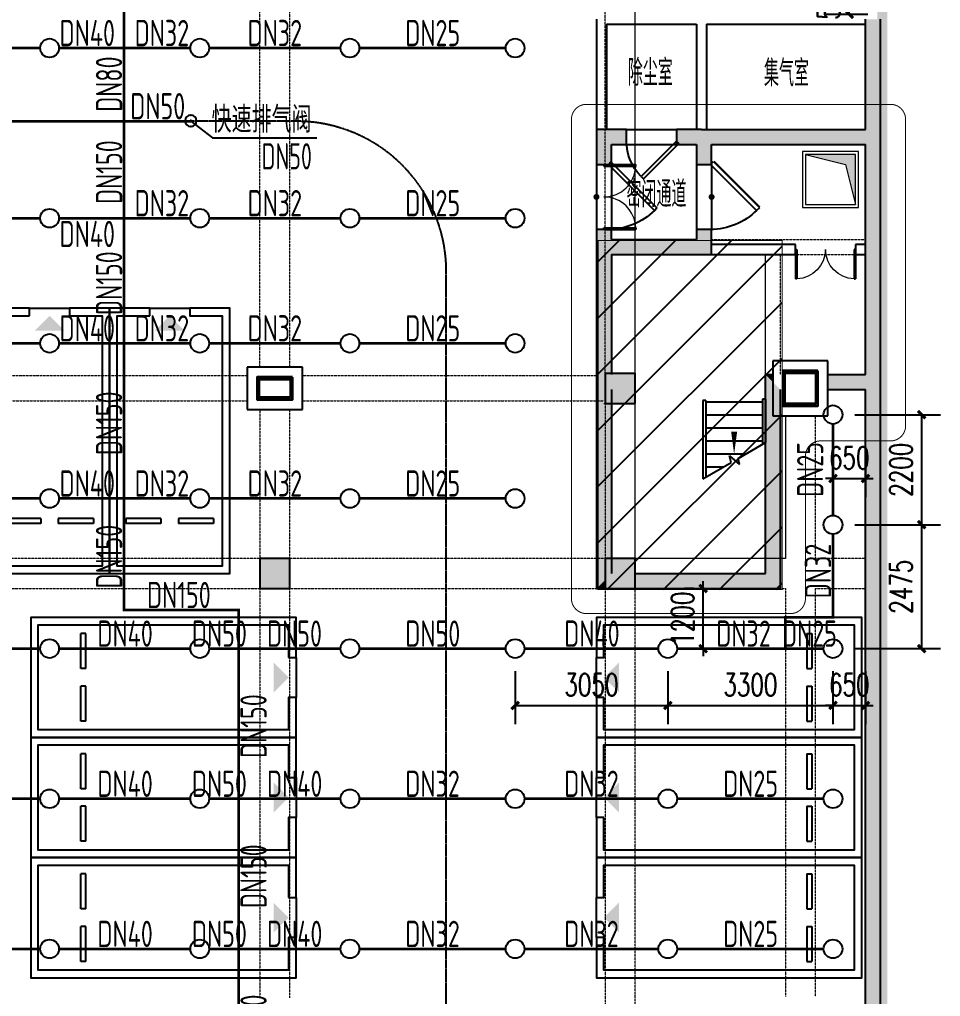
# Model space of a CAD drawing. Extents: x 6824721 to 16538177, y 2478193 to 6665639.
# Drawn here: x 8889114 to 8907511, y 2923001 to 2942521 of the extents above; entities that cross this region are included whole.
import ezdxf

# ---------------------------------------------------------------- set-up
doc = ezdxf.new("R2010")
doc.units = 0
doc.header["$LTSCALE"] = 10
for name, pattern in [('__DASH', [0.35, 0.25, -0.1]), ('CONTINOUS', [0]), ('DASH', [0.35, 0.25, -0.1])]:
    doc.linetypes.add(name, pattern=pattern)
for name, color, linetype in [('0-wo', 8, 'Continuous'), ('00-停车位', 67, 'Continuous'), ('DOOR_FIRE', 4, 'Continuous'), ('PUB_HATCH', 8, 'Continuous'), ('R_人防洗消集水坑', 32, 'Continuous'), ('S-梁-实线', 4, 'CONTINOUS'), ('S-梁-虚线', 4, 'DASH'), ('W-EQUIP_喷头', 7, 'Continuous'), ('W-PIPE-喷淋中', 6, 'Continuous'), ('W-TEXT_喷淋', 7, 'Continuous'), ('W-TWT_DIM', 3, 'Continuous'), ('W-TWT_LEAD', 3, 'Continuous'), ('W-VALVE_喷淋', 7, 'Continuous'), ('WALL', 9, 'Continuous')]:
    doc.layers.add(name, color=color, linetype=linetype)
doc.layers.add('钢梁', color=141, linetype='Continuous', lineweight=18)
doc.styles.add('8B2_02', font='tssdeng.shx', dxfattribs={"width": 0.7, "bigfont": 'TSSDCHN.shx'})
doc.styles.add('_TCH_DIM_T3', font='SIMPLEX', dxfattribs={"width": 0.705882, "bigfont": 'GBCBIG'})
doc.styles.add('_TWT_SERIAL', font='TSSDENG', dxfattribs={"width": 0.8, "height": 3.5, "bigfont": 'TSSDCHN'})
doc.dimstyles.new('_TWT_ARCH&&150', dxfattribs={"dimtxt": 446.25, "dimasz": 150, "dimexe": 375, "dimexo": 450, "dimgap": 189.375, "dimtad": 1, "dimdec": 0, "dimzin": 0, "dimdsep": 46, "dimtxsty": '_TCH_DIM_T3', "dimblk": 'ARCHTICK', "dimcen": 0.09, "dimclrt": 7, "dimazin": 2, "dimtfac": 1, "dimtdec": 0, "dimtix": 1, "dimtmove": 2, "dimatfit": 3, "dimfxl": 0, "dimtolj": 1, "dimtzin": 0, "dimarcsym": 0})

# ---------------------------------------------------------------- blocks, each defined once
blk = doc.blocks.new('车位2400x5300')
at = {"layer": '00-停车位', "color": 251}
for p, q in [((-875, -1000), (-175, -1000)), ((-875, -1100), (-875, -1000)), ((-875, -1100), (-175, -1100)), ((-175, -1100), (-175, -1000)), ((175, -1000), (875, -1000)), ((175, -1100), (175, -1000)), ((175, -1100), (875, -1100)), ((875, -1100), (875, -1000)), ((400, -5300), (-400, -5300))]:
    blk.add_line(p, q, dxfattribs=at)
blk.add_lwpolyline([(400, -5150), (400, -5300), (1200, -5300), (1200, 0), (-1200, 0), (-1200, -5300), (-400, -5300), (-400, -5150), (-1050, -5150), (-1050, -150), (1050, -150), (1050, -5150), (400, -5150)], dxfattribs=at)
blk.add_lwpolyline([(0, -5150, 0, 600, 0), (0, -4850, 600, 600, 0)], format="xyseb", dxfattribs=at)
blk = doc.blocks.new('洗消污水集水坑')
at = {"layer": 'R_人防洗消集水坑', "lineweight": 15}
h = blk.add_hatch(color=256, dxfattribs=at)
h.dxf.hatch_style = 1
h.paths.add_polyline_path([(161254, 16997), (162054, 17197), (161054, 17197), (161054, 16197)])
for points in [[(162114, 17257), (160994, 17257), (160994, 16137), (162114, 16137)], [(162054, 17197), (161054, 17197), (161054, 16197), (162054, 16197)]]:
    blk.add_lwpolyline(points, close=True, dxfattribs=at)
blk.add_lwpolyline([(161054, 16197), (161254, 16997), (162054, 17197)], dxfattribs=at)
blk = doc.blocks.new('洗消坑')
at = {"layer": 'R_人防洗消集水坑', "lineweight": 15, "rotation": 270}
blk.add_blockref('洗消污水集水坑', (157353, -135921), dxfattribs=at)
blk = doc.blocks.new('$DorLib2D$00000002')
for p, q in [((-0.5, 0), (-0.5, 0.4875)), ((-0.475, 0.4875), (-0.5, 0.4875)), ((-0.475, 0), (-0.475, 0.4875)), ((0.475, 0), (0.475, 0.4875)), ((0.475, 0.4875), (0.5, 0.4875)), ((0.5, 0), (0.5, 0.4875)), ((-0.5, 0), (-0.475, 0)), ((0.5, 0), (0.475, 0))]:
    blk.add_line(p, q)
at = {"lineweight": 13}
for centre, start, end in [((-0.4875, 0), 0, 88.53072), ((0.4875, 0), 91.46928, 180)]:
    blk.add_arc(centre, 0.4875, start, end, dxfattribs=at)
blk = doc.blocks.new('A$C31617C59')
at = {"layer": 'DOOR_FIRE', "xscale": -1300, "yscale": -1300, "zscale": 100, "rotation": 47.99999999999827}
blk.add_blockref('$DorLib2D$00000002', (-435, -483), dxfattribs=at)
blk = doc.blocks.new('_FZH')
blk.add_lwpolyline([(-0.5, -0.5), (0.5, -0.5), (0.5, 0.5), (-0.5, 0.5)], close=True)
at = {"layer": 'PUB_HATCH'}
blk.add_solid([(-0.5, -0.5), (0.5, -0.5), (-0.5, 0.5), (0.5, 0.5)], dxfattribs=at)
blk = doc.blocks.new('$DorLib2D$00000080')
for p, q in [((-0.207, 0.79), (-0.16, 0.838)), ((0.5, 0.083), (-0.207, 0.79)), ((0.547, 0.13), (-0.16, 0.838)), ((0.5, 0.083), (0.547, 0.13))]:
    blk.add_line(p, q)
blk.add_arc((0.5, 0.083), 1, 135, 180)
blk = doc.blocks.new('$DorLib2D$00000081')
for p, q in [((-0.207, 0.774), (-0.169, 0.811)), ((0.5, 0.067), (-0.207, 0.774)), ((0.538, 0.104), (-0.169, 0.811)), ((0.5, 0.067), (0.538, 0.104))]:
    blk.add_line(p, q)
blk.add_arc((0.5, 0.067), 1, 135, 180)
blk = doc.blocks.new('$DorLib2D$00000084')
for p, q in [((-0.207, 0.807), (-0.16, 0.854)), ((0.5, 0.1), (-0.207, 0.807)), ((0.5, 0.1), (0.547, 0.147))]:
    blk.add_line(p, q)
at = {"const_width": 0.0333}
blk.add_lwpolyline([(0.547, 0.147), (-0.16, 0.854)], dxfattribs=at)
blk.add_arc((0.5, 0.1), 1, 135, 180)
blk = doc.blocks.new('jkytk')
h = blk.add_hatch()
h.set_pattern_fill('ANSI31', color=252, scale=500)
h.set_pattern_definition([(45, (8493122.4, 3120586.9), (-561.266, 561.266), [])])
h.paths.add_polyline_path([(8598964, 2939777), (8595289, 2939777), (8595289, 2946752), (8598964, 2946752)])
at = {"color": 1, "const_width": 20}
blk.add_lwpolyline([(8598964, 2939777), (8595289, 2939777), (8595289, 2946752), (8598964, 2946752)], close=True, dxfattribs=at)
at = {"layer": 'WALL', "color": 1, "const_width": 200}
blk.add_lwpolyline([(8519064, 2958073), (8600964, 2958077), (8600964, 2890959), (8590564, 2883869, -0.196817), (8587964, 2882721), (8583164, 2882721), (8583164, 2889377), (8575664, 2889377), (8575664, 2890077), (8570864, 2890077), (8570864, 2892502), (8561864, 2892502), (8561864, 2894777), (8566139, 2894777), (8566139, 2912952), (8537789, 2912952), (8537789, 2943777), (8519064, 2943773), (8519063, 2958073)], format="xyb", dxfattribs=at)
blk = doc.blocks.new('LIANGMOBAN')
at = {"layer": 'S-梁-实线', "lineweight": 18}
for p, q in [((2031941, 221478), (2031941, 229878)), ((2033466, 223853), (2034541, 223853)), ((2034541, 221453), (2034541, 223853)), ((2031941, 217778), (2031941, 220878)), ((2034941, 220628), (2034941, 217778)), ((2034941, 217778), (2031941, 217778))]:
    blk.add_line(p, q, dxfattribs=at)
at = {"layer": 'S-梁-虚线', "color": 8, "lineweight": 18}
for p, q in [((2024441, 221603), (2024441, 229878)), ((2025041, 221603), (2025041, 229878)), ((2031341, 221478), (2031341, 229878)), ((2031766, 226353), (2032766, 226353)), ((2031766, 226053), (2032766, 226053)), ((2031166, 225553), (2031166, 224353)), ((2031466, 224353), (2031466, 225553)), ((2033166, 225553), (2033166, 224353)), ((2033466, 224353), (2033466, 225553)), ((2033466, 224153), (2036541, 224153)), ((2034841, 223853), (2036541, 223853)), ((2034841, 221453), (2034841, 223853)), ((2024191, 221428), (2016166, 221428)), ((2031166, 221428), (2025291, 221428)), ((2016166, 220928), (2024191, 220928)), ((2025291, 220928), (2031316, 220928)), ((2031316, 220878), (2031341, 220878)), ((2031341, 220878), (2031341, 217778)), ((2024441, 220753), (2024441, 217778)), ((2025041, 217778), (2025041, 220753)), ((2035541, 217778), (2035541, 220628)), ((2024441, 217778), (2016041, 217778)), ((2031341, 217778), (2025041, 217778)), ((2036541, 217778), (2035541, 217778)), ((2016041, 217178), (2024441, 217178)), ((2024441, 217178), (2024441, 209003)), ((2025041, 217178), (2031341, 217178)), ((2025041, 209003), (2025041, 217178)), ((2031341, 217178), (2031341, 208778)), ((2031941, 208778), (2031941, 217178)), ((2031941, 217178), (2034941, 217178)), ((2034941, 217178), (2034941, 209028)), ((2035541, 217178), (2036541, 217178)), ((2035541, 209028), (2035541, 217178))]:
    blk.add_line(p, q, dxfattribs=at)
blk = doc.blocks.new('_ArchTick')
at = {"color": 0, "linetype": 'ByBlock', "const_width": 0.4}
blk.add_lwpolyline([(-0.5, -0.5), (0.5, 0.5)], dxfattribs=at)
blk = doc.blocks.new('*D729')
at = {"layer": 'Defpoints', "color": 0, "transparency": 16777216}
for p in [(8904739, 2943201), (8905688, 2943201), (8904739, 2942626)]:
    blk.add_point(p, dxfattribs=at)
at = {"layer": 'W-TWT_DIM', "color": 0, "lineweight": -2, "transparency": 16777216}
for p, q in [((8905189, 2943201), (8906063, 2943201)), ((8905688, 2942626), (8905688, 2943201)), ((8905189, 2942626), (8906063, 2942626))]:
    blk.add_line(p, q, dxfattribs=at)
at = {"layer": 'W-TWT_DIM', "color": 0, "lineweight": -2, "transparency": 16777216, "xscale": 150, "yscale": 150, "zscale": 150}
for p, rotation in [((8905688, 2943201), 90), ((8905688, 2942626), 270)]:
    blk.add_blockref('_ArchTick', p, dxfattribs=dict(at, rotation=rotation))
at = {"layer": 'W-TWT_DIM', "color": 7, "transparency": 16777216, "insert": (8905275, 2942921), "char_height": 446.2, "attachment_point": 5, "rotation": 90, "style": '_TCH_DIM_T3'}
blk.add_mtext('\\A1;575', dxfattribs=at)
blk = doc.blocks.new('*D1203')
at = {"layer": 'Defpoints', "color": 0, "transparency": 16777216}
for p in [(8905352, 2934626), (8907136, 2934626), (8905352, 2932426)]:
    blk.add_point(p, dxfattribs=at)
at = {"layer": 'W-TWT_DIM', "color": 0, "lineweight": -2, "transparency": 16777216}
for p, q in [((8905802, 2934626), (8907511, 2934626)), ((8907136, 2932426), (8907136, 2934626)), ((8905802, 2932426), (8907511, 2932426))]:
    blk.add_line(p, q, dxfattribs=at)
at = {"layer": 'W-TWT_DIM', "color": 0, "lineweight": -2, "transparency": 16777216, "xscale": 150, "yscale": 150, "zscale": 150}
for p, rotation in [((8907136, 2934626), 90), ((8907136, 2932426), 270)]:
    blk.add_blockref('_ArchTick', p, dxfattribs=dict(at, rotation=rotation))
at = {"layer": 'W-TWT_DIM', "color": 7, "transparency": 16777216, "insert": (8906723, 2933526), "char_height": 446.2, "attachment_point": 5, "rotation": 90, "style": '_TCH_DIM_T3'}
blk.add_mtext('\\A1;2200', dxfattribs=at)
blk = doc.blocks.new('*D1204')
at = {"layer": 'Defpoints', "color": 0, "transparency": 16777216}
for p in [(8905352, 2932426), (8907136, 2932426), (8905352, 2929951)]:
    blk.add_point(p, dxfattribs=at)
at = {"layer": 'W-TWT_DIM', "color": 0, "lineweight": -2, "transparency": 16777216}
for p, q in [((8905802, 2932426), (8907511, 2932426)), ((8907136, 2929951), (8907136, 2932426)), ((8905802, 2929951), (8907511, 2929951))]:
    blk.add_line(p, q, dxfattribs=at)
at = {"layer": 'W-TWT_DIM', "color": 0, "lineweight": -2, "transparency": 16777216, "xscale": 150, "yscale": 150, "zscale": 150}
for p, rotation in [((8907136, 2932426), 90), ((8907136, 2929951), 270)]:
    blk.add_blockref('_ArchTick', p, dxfattribs=dict(at, rotation=rotation))
at = {"layer": 'W-TWT_DIM', "color": 7, "transparency": 16777216, "insert": (8906723, 2931189), "char_height": 446.2, "attachment_point": 5, "rotation": 90, "style": '_TCH_DIM_T3'}
blk.add_mtext('\\A1;2475', dxfattribs=at)
blk = doc.blocks.new('*D1576')
at = {"layer": 'Defpoints', "color": 0, "transparency": 16777216}
for p in [(8902771, 2931151), (8903036, 2931151), (8903036, 2929951)]:
    blk.add_point(p, dxfattribs=at)
at = {"layer": 'W-TWT_DIM', "color": 0, "lineweight": -2, "transparency": 16777216}
for p, q in [((8902771, 2931151), (8902771, 2931301)), ((8902586, 2931151), (8902396, 2931151)), ((8902771, 2929951), (8902771, 2931151)), ((8902586, 2929951), (8902396, 2929951)), ((8902771, 2929951), (8902771, 2929801))]:
    blk.add_line(p, q, dxfattribs=at)
at = {"layer": 'W-TWT_DIM', "color": 0, "lineweight": -2, "transparency": 16777216, "xscale": 150, "yscale": 150, "zscale": 150}
for p, rotation in [((8902771, 2931151), 270), ((8902771, 2929951), 90)]:
    blk.add_blockref('_ArchTick', p, dxfattribs=dict(at, rotation=rotation))
at = {"layer": 'W-TWT_DIM', "color": 7, "transparency": 16777216, "insert": (8902358, 2930551), "char_height": 446.2, "attachment_point": 5, "rotation": 90, "style": '_TCH_DIM_T3'}
blk.add_mtext('\\A1;1200', dxfattribs=at)
blk = doc.blocks.new('*D1577')
at = {"layer": 'Defpoints', "color": 0, "transparency": 16777216}
for p in [(8905364, 2934093), (8906014, 2934093), (8906014, 2933351)]:
    blk.add_point(p, dxfattribs=at)
at = {"layer": 'W-TWT_DIM', "color": 0, "lineweight": -2, "transparency": 16777216}
for p, q in [((8905364, 2933643), (8905364, 2932976)), ((8906014, 2933643), (8906014, 2932976)), ((8905364, 2933351), (8905214, 2933351)), ((8905364, 2933351), (8906014, 2933351)), ((8906014, 2933351), (8906164, 2933351))]:
    blk.add_line(p, q, dxfattribs=at)
at = {"layer": 'W-TWT_DIM', "color": 0, "lineweight": -2, "transparency": 16777216, "xscale": 150, "yscale": 150, "zscale": 150}
blk.add_blockref('_ArchTick', (8905364, 2933351), dxfattribs=at)
at = {"layer": 'W-TWT_DIM', "color": 0, "lineweight": -2, "transparency": 16777216, "xscale": 150, "yscale": 150, "zscale": 150, "rotation": 180}
blk.add_blockref('_ArchTick', (8906014, 2933351), dxfattribs=at)
at = {"layer": 'W-TWT_DIM', "color": 7, "transparency": 16777216, "insert": (8905689, 2933763), "char_height": 446.2, "attachment_point": 5, "style": '_TCH_DIM_T3'}
blk.add_mtext('\\A1;650', dxfattribs=at)
blk = doc.blocks.new('*D1578')
at = {"layer": 'Defpoints', "color": 0, "transparency": 16777216}
for p in [(8899014, 2929951), (8902064, 2929951), (8902064, 2928816)]:
    blk.add_point(p, dxfattribs=at)
at = {"layer": 'W-TWT_DIM', "color": 0, "lineweight": -2, "transparency": 16777216}
for p, q in [((8899014, 2929501), (8899014, 2928441)), ((8902064, 2929501), (8902064, 2928441)), ((8899014, 2928816), (8902064, 2928816))]:
    blk.add_line(p, q, dxfattribs=at)
at = {"layer": 'W-TWT_DIM', "color": 0, "lineweight": -2, "transparency": 16777216, "xscale": 150, "yscale": 150, "zscale": 150, "rotation": 180}
blk.add_blockref('_ArchTick', (8899014, 2928816), dxfattribs=at)
at = {"layer": 'W-TWT_DIM', "color": 0, "lineweight": -2, "transparency": 16777216, "xscale": 150, "yscale": 150, "zscale": 150}
blk.add_blockref('_ArchTick', (8902064, 2928816), dxfattribs=at)
at = {"layer": 'W-TWT_DIM', "color": 7, "transparency": 16777216, "insert": (8900539, 2929229), "char_height": 446.2, "attachment_point": 5, "style": '_TCH_DIM_T3'}
blk.add_mtext('\\A1;3050', dxfattribs=at)
blk = doc.blocks.new('*D1579')
at = {"layer": 'Defpoints', "color": 0, "transparency": 16777216}
for p in [(8902064, 2929951), (8905364, 2929951), (8905364, 2928816)]:
    blk.add_point(p, dxfattribs=at)
at = {"layer": 'W-TWT_DIM', "color": 0, "lineweight": -2, "transparency": 16777216}
for p, q in [((8902064, 2929501), (8902064, 2928441)), ((8905364, 2929501), (8905364, 2928441)), ((8902064, 2928816), (8905364, 2928816))]:
    blk.add_line(p, q, dxfattribs=at)
at = {"layer": 'W-TWT_DIM', "color": 0, "lineweight": -2, "transparency": 16777216, "xscale": 150, "yscale": 150, "zscale": 150, "rotation": 180}
blk.add_blockref('_ArchTick', (8902064, 2928816), dxfattribs=at)
at = {"layer": 'W-TWT_DIM', "color": 0, "lineweight": -2, "transparency": 16777216, "xscale": 150, "yscale": 150, "zscale": 150}
blk.add_blockref('_ArchTick', (8905364, 2928816), dxfattribs=at)
at = {"layer": 'W-TWT_DIM', "color": 7, "transparency": 16777216, "insert": (8903714, 2929229), "char_height": 446.2, "attachment_point": 5, "style": '_TCH_DIM_T3'}
blk.add_mtext('\\A1;3300', dxfattribs=at)
blk = doc.blocks.new('*D1580')
at = {"layer": 'Defpoints', "color": 0, "transparency": 16777216}
for p in [(8905364, 2929951), (8906014, 2929951), (8906014, 2928816)]:
    blk.add_point(p, dxfattribs=at)
at = {"layer": 'W-TWT_DIM', "color": 0, "lineweight": -2, "transparency": 16777216}
for p, q in [((8905364, 2929501), (8905364, 2928441)), ((8906014, 2929501), (8906014, 2928441)), ((8905364, 2928816), (8905214, 2928816)), ((8905364, 2928816), (8906014, 2928816)), ((8906014, 2928816), (8906164, 2928816))]:
    blk.add_line(p, q, dxfattribs=at)
at = {"layer": 'W-TWT_DIM', "color": 0, "lineweight": -2, "transparency": 16777216, "xscale": 150, "yscale": 150, "zscale": 150}
blk.add_blockref('_ArchTick', (8905364, 2928816), dxfattribs=at)
at = {"layer": 'W-TWT_DIM', "color": 0, "lineweight": -2, "transparency": 16777216, "xscale": 150, "yscale": 150, "zscale": 150, "rotation": 180}
blk.add_blockref('_ArchTick', (8906014, 2928816), dxfattribs=at)
at = {"layer": 'W-TWT_DIM', "color": 7, "transparency": 16777216, "insert": (8905689, 2929229), "char_height": 446.2, "attachment_point": 5, "style": '_TCH_DIM_T3'}
blk.add_mtext('\\A1;650', dxfattribs=at)
blk = doc.blocks.new('$TwtSys$00000125')
blk.add_circle((0, 0, 0), 1)
blk = doc.blocks.new('*X173')
at = {"color": 0}
for p, q in [((67765, 41337), (67838, 41410)), ((67846, 41260), (67765, 41341)), ((67766, 41321), (67854, 41409)), ((67828, 41261), (67766, 41323)), ((67861, 41263), (67768, 41356)), ((67769, 41358), (67817, 41406)), ((67770, 41307), (67868, 41405)), ((67874, 41268), (67773, 41369)), ((67776, 41295), (67880, 41399)), ((67799, 41272), (67777, 41294)), ((67885, 41275), (67780, 41380)), ((67784, 41285), (67890, 41391)), ((67894, 41283), (67788, 41389)), ((67793, 41277), (67898, 41382)), ((67902, 41293), (67798, 41397)), ((67804, 41269), (67906, 41371)), ((67908, 41304), (67809, 41403)), ((67816, 41264), (67911, 41359)), ((67913, 41318), (67822, 41408)), ((67830, 41261), (67914, 41345)), ((67915, 41333), (67838, 41410)), ((67848, 41260), (67914, 41327)), ((67913, 41353), (67858, 41408)), ((67872, 41267), (67908, 41303))]:
    blk.add_line(p, q, dxfattribs=at)
blk = doc.blocks.new('$VALVE$00000374')
at = {"elevation": 0}
blk.add_lwpolyline([(-63, 0, 1), (63, 0, 1), (-63, 0, 1.063538)], format="xyb", dxfattribs=at)
at = {"color": 7}
for radius in [6.64, 4.98]:
    blk.add_circle((0, 0, 0), radius, dxfattribs=at)
for p in [(-63, 0, 0), (63, 0, 0)]:
    blk.add_point(p)
at = {"color": 7, "xscale": 0.0637181236379547, "yscale": 0.0637181236379547, "zscale": 0.0637181236379547}
blk.add_blockref('*X173', (-4323, -2634, 0), dxfattribs=at)

msp = doc.modelspace()

# ---------------------------------------------------------------- hatches: boundary and pattern name
at = {"layer": '0-wo'}
for points in [[(8906114.1, 2940126.5), (8906314.1, 2940026.5), (8906314.1, 2942526.5), (8906014.1, 2942526.5), (8906014.1, 2940326.5)], [(8900939.1, 2940026.5), (8901239.1, 2940026.5), (8901239.1, 2940326.5), (8900639.1, 2940326.5)], [(8900639.1, 2940326.5), (8900639.1, 2939626.5), (8900939.1, 2939626.5), (8900939.1, 2940026.5)], [(8902739.1, 2940326.5), (8902239.1, 2940326.5), (8902239.1, 2940026.5), (8902639.1, 2940026.5), (8902772.4, 2940126.5)], [(8902772.4, 2940126.5), (8902939.1, 2940026.5), (8906014.1, 2940026.5), (8906114.1, 2940126.5), (8906014.1, 2940326.5), (8902739.1, 2940326.5)], [(8902639.1, 2940026.5), (8902639.1, 2939626.5), (8902939.1, 2939626.5), (8902939.1, 2940026.5), (8902772.4, 2940126.5)], [(8906014.1, 2937926.5), (8906314.1, 2937926.5), (8906314.1, 2940026.5), (8906114.1, 2940126.5), (8906014.1, 2940026.5)], [(8900939.1, 2938126.5), (8900939.1, 2938326.5), (8900639.1, 2938326.5), (8900639.1, 2937926.5), (8900839.1, 2937959.8)], [(8902939.1, 2937826.5), (8902939.1, 2938326.5), (8902639.1, 2938326.5), (8902639.1, 2938126.5)], [(8900839.1, 2937959.8), (8900939.1, 2937826.5), (8902939.1, 2937826.5), (8902639.1, 2938126.5), (8900939.1, 2938126.5)], [(8900839.1, 2937959.8), (8900639.1, 2937926.5), (8900639.1, 2935326.5), (8900839.1, 2935293.1), (8900939.1, 2935426.5), (8900939.1, 2937826.5)], [(8906114.1, 2935293.1), (8906314.1, 2935326.5), (8906314.1, 2937926.5), (8906014.1, 2937926.5), (8906014.1, 2935426.5)], [(8904014.1, 2931451.5), (8904314.1, 2931151.5), (8904314.1, 2935126.5), (8904014.1, 2935426.5)], [(8904164.1, 2935276.5), (8904164.1, 2935426.5), (8904014.1, 2935426.5)], [(8905264.1, 2935426.5), (8905264.1, 2935126.5), (8906014.1, 2935126.5), (8906114.1, 2935293.1), (8906014.1, 2935426.5)], [(8900839.1, 2935293.1), (8900639.1, 2935326.5), (8900639.1, 2931151.5), (8900939.1, 2931451.5), (8900939.1, 2935126.5)], [(8906014.1, 2897651.5), (8906314.1, 2897651.5), (8906314.1, 2935326.5), (8906114.1, 2935293.1), (8906014.1, 2935126.5)], [(8900814.1, 2931151.5), (8900814.1, 2931326.5), (8900639.1, 2931151.5)], [(8901414.1, 2931451.5), (8901414.1, 2931151.5), (8904314.1, 2931151.5), (8904014.1, 2931451.5)]]:
    msp.add_hatch(color=8, dxfattribs=at).paths.add_polyline_path(points)
at = {"layer": 'W-PIPE-喷淋中'}
for points in [[(8891202.1, 2930723), (8891175.8, 2930723), (8891175.8, 2930696.8)], [(8891202.1, 2930723), (8891202.1, 2930696.8), (8891175.8, 2930696.8)], [(8893489.1, 2930723), (8893515.3, 2930723), (8893515.3, 2930749.3)], [(8893489.1, 2930723), (8893489.1, 2930749.3), (8893515.3, 2930749.3)], [(8904414.1, 2930576.5), (8904387.8, 2930576.5), (8904387.8, 2930602.7)], [(8904414.1, 2930576.5), (8904414.1, 2930602.7), (8904387.8, 2930602.7)], [(8905364.1, 2930576.5), (8905390.3, 2930576.5), (8905390.3, 2930550.2)], [(8905364.1, 2930576.5), (8905364.1, 2930550.2), (8905390.3, 2930550.2)]]:
    msp.add_hatch(color=256, dxfattribs=at).paths.add_polyline_path(points)

# ---------------------------------------------------------------- linework, layer by layer
at = {"layer": '0-wo', "color": 8}
for p, q in [((8900639.1, 2942526.5), (8900639.1, 2940326.5)), ((8900839.1, 2942426.5), (8900839.1, 2940326.5)), ((8900839.1, 2942426.5), (8902639.1, 2942426.5)), ((8902639.1, 2942426.5), (8902639.1, 2940326.5)), ((8902839.1, 2942426.5), (8906014.1, 2942426.5)), ((8902839.1, 2942426.5), (8902839.1, 2940326.5)), ((8906014.1, 2940326.5), (8906014.1, 2942526.5)), ((8906314.1, 2940026.5), (8906314.1, 2942526.5)), ((8901239.1, 2940326.5), (8900639.1, 2940326.5)), ((8900639.1, 2940326.5), (8900639.1, 2939626.5)), ((8901239.1, 2940026.5), (8901239.1, 2940326.5)), ((8901239.1, 2940326.5), (8902239.1, 2940326.5)), ((8902739.1, 2940326.5), (8902239.1, 2940326.5)), ((8902239.1, 2940326.5), (8902239.1, 2940026.5)), ((8902739.1, 2940326.5), (8906014.1, 2940326.5)), ((8900939.1, 2940026.5), (8901239.1, 2940026.5)), ((8900939.1, 2939626.5), (8900939.1, 2940026.5)), ((8901239.1, 2940026.5), (8902239.1, 2940026.5)), ((8902239.1, 2940026.5), (8902639.1, 2940026.5)), ((8902639.1, 2940026.5), (8902639.1, 2939626.5)), ((8902939.1, 2939626.5), (8902939.1, 2940026.5)), ((8902939.1, 2940026.5), (8906014.1, 2940026.5)), ((8906014.1, 2937926.5), (8906014.1, 2940026.5)), ((8906314.1, 2937926.5), (8906314.1, 2940026.5)), ((8900639.1, 2939626.5), (8900939.1, 2939626.5)), ((8900639.1, 2939626.5), (8900639.1, 2938326.5)), ((8900939.1, 2939626.5), (8900939.1, 2938326.5)), ((8902639.1, 2939626.5), (8902939.1, 2939626.5)), ((8902639.1, 2939626.5), (8902639.1, 2938326.5)), ((8902939.1, 2939626.5), (8902939.1, 2938326.5)), ((8900939.1, 2938326.5), (8900639.1, 2938326.5)), ((8900639.1, 2938326.5), (8900639.1, 2937926.5)), ((8900939.1, 2938126.5), (8900939.1, 2938326.5)), ((8902939.1, 2938326.5), (8902639.1, 2938326.5)), ((8902639.1, 2938326.5), (8902639.1, 2938126.5)), ((8902939.1, 2937826.5), (8902939.1, 2938326.5)), ((8900939.1, 2938126.5), (8902639.1, 2938126.5)), ((8900639.1, 2937926.5), (8900639.1, 2935326.5)), ((8904614.1, 2938026.5), (8902939.1, 2938026.5)), ((8904614.1, 2937826.5), (8904614.1, 2938026.5)), ((8906014.1, 2938026.5), (8905814.1, 2938026.5)), ((8905814.1, 2938026.5), (8905814.1, 2937826.5)), ((8906014.1, 2935426.5), (8906014.1, 2937926.5)), ((8906314.1, 2935326.5), (8906314.1, 2937926.5)), ((8900939.1, 2937826.5), (8902939.1, 2937826.5)), ((8900939.1, 2937826.5), (8900939.1, 2935426.5)), ((8902939.1, 2937826.5), (8904614.1, 2937826.5)), ((8905814.1, 2937826.5), (8906014.1, 2937826.5)), ((8894764.1, 2935576.5), (8893664.1, 2935576.5)), ((8893664.1, 2935576.5), (8893664.1, 2934726.5)), ((8894764.1, 2934726.5), (8894764.1, 2935576.5)), ((8905264.1, 2935701.5), (8904164.1, 2935701.5)), ((8904164.1, 2935701.5), (8904164.1, 2934601.5)), ((8905264.1, 2935701.5), (8904164.1, 2935701.5)), ((8904164.1, 2935701.5), (8904164.1, 2934601.5)), ((8905264.1, 2934601.5), (8905264.1, 2935701.5)), ((8905264.1, 2934601.5), (8905264.1, 2935701.5)), ((8904014.1, 2931451.5), (8904014.1, 2935426.5)), ((8904014.1, 2935426.5), (8904164.1, 2935426.5)), ((8905264.1, 2935426.5), (8906014.1, 2935426.5)), ((8900639.1, 2935326.5), (8900639.1, 2931151.5)), ((8906314.1, 2897651.5), (8906314.1, 2935326.5)), ((8900939.1, 2935126.5), (8900939.1, 2931451.5)), ((8904314.1, 2931151.5), (8904314.1, 2935126.5)), ((8905264.1, 2935126.5), (8906014.1, 2935126.5)), ((8906014.1, 2897651.5), (8906014.1, 2935126.5)), ((8902764.1, 2934906.5), (8902764.1, 2933345.6)), ((8902824.1, 2934906.5), (8902764.1, 2934906.5)), ((8902764.1, 2934876.5), (8902764.1, 2933345.6)), ((8902824.1, 2934906.5), (8902824.1, 2933380.3)), ((8903954.1, 2934876.5), (8902824.1, 2934876.5)), ((8903954.1, 2934936.5), (8903954.1, 2934032.7)), ((8904014.1, 2934936.5), (8903954.1, 2934936.5)), ((8904014.1, 2934936.5), (8904014.1, 2934067.3)), ((8904014.1, 2934876.5), (8904014.1, 2934067.3)), ((8893664.1, 2934726.5), (8894764.1, 2934726.5)), ((8903954.1, 2934616.5), (8902824.1, 2934616.5)), ((8904164.1, 2934601.5), (8905264.1, 2934601.5)), ((8904164.1, 2934601.5), (8905264.1, 2934601.5)), ((8903954.1, 2934356.5), (8902824.1, 2934356.5)), ((8903954.1, 2934096.5), (8902824.1, 2934096.5)), ((8903466.9, 2933751.4), (8904014.1, 2934067.3)), ((8903614.3, 2933836.5), (8902824.1, 2933836.5)), ((8903328.6, 2933671.5), (8903293.6, 2933801.9)), ((8903293.6, 2933801.9), (8903499.7, 2933629)), ((8902764.1, 2933345.6), (8903328.6, 2933671.5)), ((8903499.7, 2933629), (8903466.9, 2933751.4)), ((8903163.9, 2933576.5), (8902824.1, 2933576.5)), ((8901414.1, 2931451.5), (8904014.1, 2931451.5)), ((8900639.1, 2931151.5), (8900814.1, 2931151.5)), ((8901414.1, 2931151.5), (8904314.1, 2931151.5))]:
    msp.add_line(p, q, dxfattribs=at)
at = {"layer": '0-wo', "color": 8, "linetype": 'DASH', "const_width": 20}
msp.add_lwpolyline([(8900139.1, 2940526.5), (8900139.1, 2930951.5, 0.4142136), (8900439.1, 2930651.5), (8904514.1, 2930651.5, 0.4142136), (8904814.1, 2930951.5), (8904814.1, 2933801.5, -0.4142136), (8905114.1, 2934101.5), (8906514.1, 2934101.5, 0.4142136), (8906814.1, 2934401.5), (8906814.1, 2940526.5, 0.4142136), (8906514.1, 2940826.5), (8900439.1, 2940826.5, 0.4142136)], format="xyb", close=True, dxfattribs=at)
at = {"layer": '0-wo', "color": 8, "linetype": '__DASH', "ltscale": 1.5}
msp.add_lwpolyline([(8880089.1, 2937489), (8880089.1, 2892651.5, 0.4142136), (8883089.1, 2889651.5), (8894639.1, 2889651.5, 0.4142136), (8897639.1, 2892651.5), (8897639.1, 2937489, 0.4142136), (8894639.1, 2940489), (8714789.1, 2940489, 0.4142136), (8711789.1, 2937489), (8711789.1, 2879751.5, 0.4142136), (8714789.1, 2876751.5), (8724989.1, 2876751.5)], format="xyb", dxfattribs=at)
at = {"layer": '0-wo', "color": 8, "const_width": 60}
for points in [[(8900669.1, 2938976.5, 1), (8900609.1, 2938976.5, 1)], [(8902969.1, 2938976.5, 1), (8902909.1, 2938976.5, 1)], [(8902969.1, 2938976.5, 1), (8902909.1, 2938976.5, 1)], [(8902969.1, 2938976.5, 1), (8902909.1, 2938976.5, 1)], [(8902969.1, 2938976.5, 1), (8902909.1, 2938976.5, 1)]]:
    msp.add_lwpolyline(points, format="xyb", close=True, dxfattribs=at)
at = {"layer": '0-wo', "color": 8, "lineweight": 35}
for points in [[(8894564.1, 2935376.5), (8893864.1, 2935376.5), (8893864.1, 2934926.5), (8894564.1, 2934926.5)], [(8894564.1, 2935376.5), (8893864.1, 2935376.5), (8893864.1, 2934926.5), (8894564.1, 2934926.5)], [(8905064.1, 2935501.5), (8904364.1, 2935501.5), (8904364.1, 2934801.5), (8905064.1, 2934801.5)], [(8905064.1, 2935501.5), (8904364.1, 2935501.5), (8904364.1, 2934801.5), (8905064.1, 2934801.5)], [(8905024.1, 2934841.5), (8904404.1, 2934841.5), (8904404.1, 2935461.5), (8905024.1, 2935461.5)], [(8894524.1, 2934966.5), (8893904.1, 2934966.5), (8893904.1, 2935336.5), (8894524.1, 2935336.5)]]:
    msp.add_lwpolyline(points, close=True, dxfattribs=at)
at = {"layer": '0-wo', "color": 8}
msp.add_lwpolyline([(8903389.1, 2935006.5, 0, 0, 0), (8903389.1, 2933836.5, 0, 120, 0), (8903389.1, 2934286.5, 0, 0, 0)], format="xyseb", dxfattribs=at)
at = {"layer": 'W-PIPE-喷淋中', "ltscale": 1.5, "const_width": 52.5}
for points in [[(8891202.1, 2941951.5), (8891202.1, 2945151.5)], [(8889526.6, 2941951.5), (8886901.6, 2941951.5)], [(8891202.1, 2941951.5), (8889901.6, 2941951.5)], [(8891202.1, 2940489), (8891202.1, 2941951.5)], [(8892526.6, 2941951.5), (8891202.1, 2941951.5)], [(8895526.6, 2941951.5), (8892901.6, 2941951.5)], [(8898826.6, 2941951.5), (8895901.6, 2941951.5)], [(8861414.1, 2940489), (8891202.1, 2940489)], [(8891202.1, 2938551.5), (8891202.1, 2940489)], [(8891202.1, 2940489), (8892536.8, 2940489)], [(8889526.6, 2938551.5), (8886901.6, 2938551.5)], [(8891202.1, 2938551.5), (8889901.6, 2938551.5)], [(8892526.6, 2938551.5), (8891202.1, 2938551.5)], [(8891202.1, 2936051.5), (8891202.1, 2938551.5)], [(8895526.6, 2938551.5), (8892901.6, 2938551.5)], [(8898826.6, 2938551.5), (8895901.6, 2938551.5)], [(8886901.6, 2936051.5), (8889526.6, 2936051.5)], [(8889901.6, 2936051.5), (8891202.1, 2936051.5)], [(8891202.1, 2932951.5), (8891202.1, 2936051.5)], [(8891202.1, 2936051.5), (8892526.6, 2936051.5)], [(8892901.6, 2936051.5), (8895526.6, 2936051.5)], [(8895901.6, 2936051.5), (8898826.6, 2936051.5)], [(8905364.1, 2934439), (8905364.1, 2932614)], [(8889526.6, 2932951.5), (8886901.6, 2932951.5)], [(8891202.1, 2932951.5), (8889901.6, 2932951.5)], [(8892526.6, 2932951.5), (8891202.1, 2932951.5)], [(8891202.1, 2930723), (8891202.1, 2932951.5)], [(8892901.6, 2932951.5), (8895526.6, 2932951.5)], [(8895901.6, 2932951.5), (8898826.6, 2932951.5)], [(8905364.1, 2932239), (8905364.1, 2930576.5)], [(8893489.1, 2930723), (8891202.1, 2930723)], [(8893489.1, 2929951.5), (8893489.1, 2930723)], [(8904414.1, 2929951.5), (8904414.1, 2930576.5)], [(8904414.1, 2930576.5), (8905364.1, 2930576.5)], [(8889526.6, 2929951.5), (8886901.6, 2929951.5)], [(8892526.6, 2929951.5), (8889901.6, 2929951.5)], [(8892901.6, 2929951.5), (8893489.1, 2929951.5)], [(8893489.1, 2926951.5), (8893489.1, 2929951.5)], [(8893489.1, 2929951.5), (8895526.6, 2929951.5)], [(8895901.6, 2929951.5), (8898826.6, 2929951.5)], [(8899201.6, 2929951.5), (8901876.6, 2929951.5)], [(8902251.6, 2929951.5), (8904414.1, 2929951.5)], [(8904414.1, 2929951.5), (8905176.6, 2929951.5)], [(8889526.6, 2926951.5), (8886901.6, 2926951.5)], [(8892526.6, 2926951.5), (8889901.6, 2926951.5)], [(8892901.6, 2926951.5), (8893489.1, 2926951.5)], [(8893489.1, 2926951.5), (8895526.6, 2926951.5)], [(8893489.1, 2923951.5), (8893489.1, 2926951.5)], [(8895901.6, 2926951.5), (8898826.6, 2926951.5)], [(8899201.6, 2926951.5), (8901876.6, 2926951.5)], [(8902251.6, 2926951.5), (8905176.6, 2926951.5)], [(8889526.6, 2923951.5), (8886901.6, 2923951.5)], [(8892526.6, 2923951.5), (8889901.6, 2923951.5)], [(8892901.6, 2923951.5), (8893489.1, 2923951.5)], [(8893489.1, 2923951.5), (8895526.6, 2923951.5)], [(8893489.1, 2920951.5), (8893489.1, 2923951.5)], [(8895901.6, 2923951.5), (8898826.6, 2923951.5)], [(8899201.6, 2923951.5), (8901876.6, 2923951.5)], [(8902251.6, 2923951.5), (8905176.6, 2923951.5)]]:
    msp.add_lwpolyline(points, dxfattribs=at)
at = {"layer": 'W-TWT_LEAD'}
for p, q in [((8892534.3, 2940489.8), (8892968.7, 2940155.1)), ((8892968.7, 2940155.1), (8895050.7, 2940155.1))]:
    msp.add_line(p, q, dxfattribs=at)

# ---------------------------------------------------------------- block references
msp.add_blockref('jkytk', (305383.7, -8645.8))
at = {"layer": '0-wo', "color": 8}
for name, p, xscale, yscale, zscale in [('$DorLib2D$00000080', (8901739.1, 2940176.5), 1000, -1000, 300), ('$DorLib2D$00000002', (8905214.1, 2937926.5), 1200, -1200, 200)]:
    msp.add_blockref(name, p, dxfattribs=dict(at, xscale=xscale, yscale=yscale, zscale=zscale))
msp.add_blockref('洗消坑', (8731264.1, 3236801.5), dxfattribs=at)
for name, p, rotation in [('A$C31617C59', (8900789.1, 2939626.5), 42.00000000000192), ('车位2400x5300', (8889714.1, 2931451.5), 180), ('车位2400x5300', (8892114.1, 2931451.5), 180), ('车位2400x5300', (8889339.1, 2929376.5), 90), ('车位2400x5300', (8905939.1, 2929376.5), 270), ('车位2400x5300', (8889339.1, 2926976.5), 90), ('车位2400x5300', (8905939.1, 2926976.5), 270), ('车位2400x5300', (8889339.1, 2924576.5), 90), ('车位2400x5300', (8905939.1, 2924576.5), 270)]:
    msp.add_blockref(name, p, dxfattribs=dict(at, rotation=rotation))
for name, p, xscale, yscale, zscale, rotation in [('$DorLib2D$00000081', (8900789.1, 2938976.5), -1300, 1300, 300, 270), ('$DorLib2D$00000084', (8902789.1, 2938976.5), -1300, 1300, 300, 270), ('_FZH', (8901114.1, 2935151.5), 600, 600, 600, 90), ('_FZH', (8894214.1, 2931451.5), 600, 600, 600, 90), ('_FZH', (8901114.1, 2931451.5), 600, 600, 600, 90)]:
    msp.add_blockref(name, p, dxfattribs=dict(at, xscale=xscale, yscale=yscale, zscale=zscale, rotation=rotation))
at = {"layer": 'W-EQUIP_喷头', "xscale": 187.5, "yscale": 187.5, "zscale": 187.5}
for p in [(8889714.1, 2941951.5), (8892714.1, 2941951.5), (8895714.1, 2941951.5), (8899014.1, 2941951.5), (8889714.1, 2938551.5), (8892714.1, 2938551.5), (8895714.1, 2938551.5), (8899014.1, 2938551.5), (8889714.1, 2936051.5), (8892714.1, 2936051.5), (8895714.1, 2936051.5), (8899014.1, 2936051.5), (8905364.1, 2934626.5), (8889714.1, 2932951.5), (8892714.1, 2932951.5), (8895714.1, 2932951.5), (8899014.1, 2932951.5), (8905364.1, 2932426.5), (8889714.1, 2929951.5), (8892714.1, 2929951.5), (8895714.1, 2929951.5), (8899014.1, 2929951.5), (8902064.1, 2929951.5), (8905364.1, 2929951.5), (8889714.1, 2926951.5), (8892714.1, 2926951.5), (8895714.1, 2926951.5), (8899014.1, 2926951.5), (8902064.1, 2926951.5), (8905364.1, 2926951.5), (8889714.1, 2923951.5), (8892714.1, 2923951.5), (8895714.1, 2923951.5), (8899014.1, 2923951.5), (8902064.1, 2923951.5), (8905364.1, 2923951.5)]:
    msp.add_blockref('$TwtSys$00000125', p, dxfattribs=at)
at = {"layer": 'W-VALVE_喷淋', "xscale": -1.8, "yscale": -1.8, "zscale": 1.8, "rotation": 270}
msp.add_blockref('$VALVE$00000374', (8892536.8, 2940497.9), dxfattribs=at)
at = {"layer": '钢梁', "color": 6}
msp.add_blockref('LIANGMOBAN', (6869472.7, 2713973), dxfattribs=at)

# ---------------------------------------------------------------- texts
at = {"layer": '0-wo', "color": 6, "style": '8B2_02', "width": 0.6}
for s, p in [('除尘室', (8901266.3, 2941197.5)), ('集气室', (8903985.6, 2941185.6)), ('密闭通道', (8901238.7, 2938770.1))]:
    msp.add_text(s, height=525, dxfattribs=at).set_placement(p)
at = {"layer": 'W-TEXT_喷淋', "style": '8B2_02', "width": 0.7}
for s, p in [('DN40', (8889913.9, 2941989)), ('DN32', (8891413.9, 2941989)), ('DN32', (8893669.9, 2941989)), ('DN25', (8896819.9, 2941989)), ('DN50', (8891325.3, 2940526.5)), ('DN32', (8891413.9, 2938589)), ('DN32', (8893669.9, 2938589)), ('DN25', (8896819.9, 2938589)), ('DN40', (8889913.9, 2937973.5)), ('DN40', (8889913.9, 2936089)), ('DN32', (8891413.9, 2936089)), ('DN32', (8893669.9, 2936089)), ('DN25', (8896819.9, 2936089)), ('DN40', (8889913.9, 2932989)), ('DN32', (8891413.9, 2932989)), ('DN32', (8893669.9, 2932989)), ('DN25', (8896819.9, 2932989)), ('DN150', (8891660.1, 2930760.5)), ('DN40', (8890669.9, 2929989)), ('DN50', (8892557.4, 2929989)), ('DN50', (8894057.4, 2929989)), ('DN50', (8896819.9, 2929989)), ('DN40', (8899994.9, 2929989)), ('DN32', (8903032.2, 2929989)), ('DN25', (8904344.9, 2929989)), ('DN40', (8890669.9, 2926989)), ('DN50', (8892557.4, 2926989)), ('DN40', (8894057.4, 2926989)), ('DN32', (8896819.9, 2926989)), ('DN32', (8899994.9, 2926989)), ('DN25', (8903169.9, 2926989)), ('DN40', (8890669.9, 2923989)), ('DN50', (8892557.4, 2923989)), ('DN40', (8894057.4, 2923989)), ('DN32', (8896819.9, 2923989)), ('DN32', (8899994.9, 2923989)), ('DN25', (8903169.9, 2923989))]:
    msp.add_text(s, height=525, dxfattribs=at).set_placement(p)
for s, p in [('DN80', (8891164.6, 2940676)), ('DN150', (8891164.6, 2938834.7)), ('DN150', (8891164.6, 2936615.9)), ('DN150', (8891164.6, 2933815.9)), ('DN25', (8905170.3, 2932982.3)), ('DN150', (8891164.6, 2931151.7)), ('DN32', (8905326.6, 2930957.3)), ('DN150', (8894051.6, 2927765.9)), ('DN150', (8894051.6, 2924765.9)), ('DN150', (8894051.6, 2921765.9))]:
    msp.add_text(s, height=525, rotation=90, dxfattribs=at).set_placement(p)
at = {"layer": 'W-TWT_LEAD', "color": 7, "style": '_TWT_SERIAL'}
for s, width, p in [('快速排气阀', 0.8, (8892951.6, 2940260.1)), ('DN50', 0.64, (8893950.7, 2939525.1))]:
    msp.add_text(s, height=525, dxfattribs=dict(at, width=width)).set_placement(p)

# ---------------------------------------------------------------- dimensions: what is measured, and where the dimension line sits
at = {"layer": 'W-TWT_DIM'}
dim = msp.add_linear_dim(base=(8905687.5, 2943201.5), p1=(8904739.1, 2942626.5), p2=(8904739.1, 2943201.5), angle=90, dimstyle='_TWT_ARCH&&150', dxfattribs=at)
dim.commit()
dim.dimension.update_dxf_attribs({"geometry": '*D729', "text_midpoint": (8905275, 2942921), "dimtype": 129})
for p1, p2, distance, picture, middle in [((8905351.6, 2932426.5), (8905351.6, 2934626.5), -1784.2, '*D1203', (8906723.3, 2933526.5)), ((8905364.1, 2934093.1), (8906014.1, 2934093.1), -742.5, '*D1577', (8905689.1, 2933763)), ((8905351.6, 2929951.5), (8905351.6, 2932426.5), -1784.2, '*D1204', (8906723.3, 2931189)), ((8903036.2, 2929951.5), (8903036.2, 2931151.5), 265.3, '*D1576', (8902358.3, 2930551.5)), ((8899014.1, 2929951.5), (8902064.1, 2929951.5), -1135, '*D1578', (8900539.1, 2929228.9)), ((8902064.1, 2929951.5), (8905364.1, 2929951.5), -1135, '*D1579', (8903714.1, 2929228.9)), ((8905364.1, 2929951.5), (8906014.1, 2929951.5), -1135, '*D1580', (8905689.1, 2929228.9))]:
    dim = msp.add_aligned_dim(p1=p1, p2=p2, distance=distance, dimstyle='_TWT_ARCH&&150', dxfattribs=at)
    dim.commit()
    dim.dimension.update_dxf_attribs({"geometry": picture, "text_midpoint": middle})

doc.saveas('drawing.dxf')
